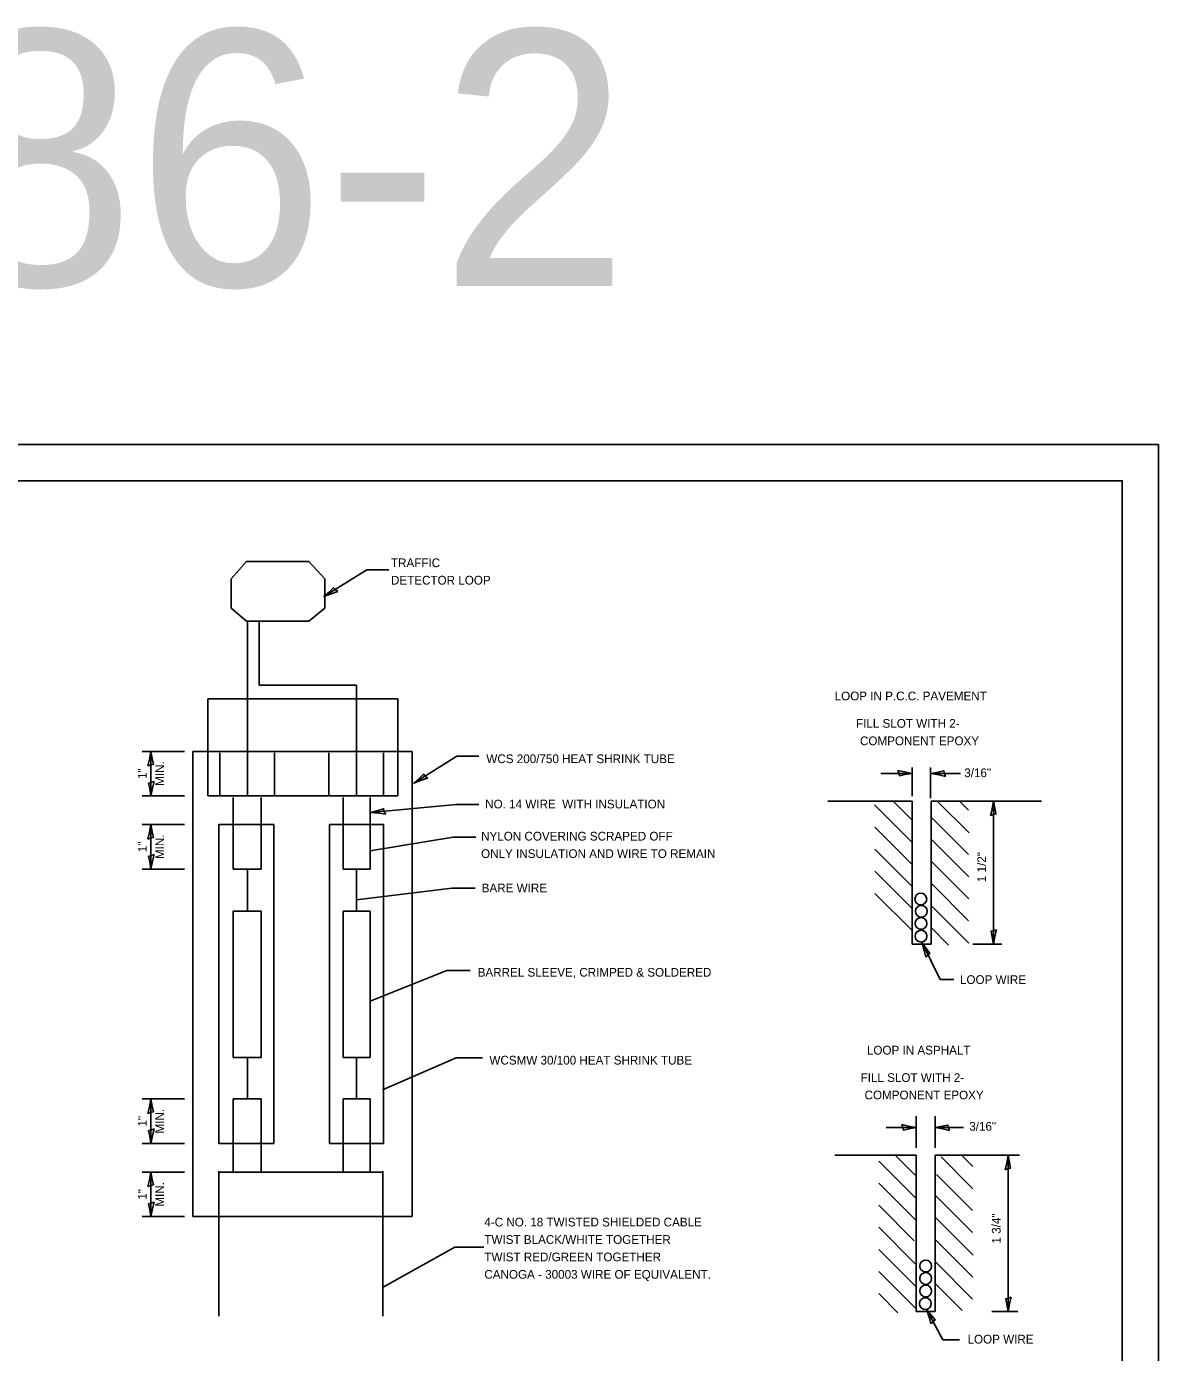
# Model space of a CAD drawing. Extents: x 1896653 to 1901611, y 1616003 to 1617391.
# Drawn here: x 1899274 to 1900053, y 1616478 to 1617391 of the extents above; entities that cross this region are included whole.
import ezdxf

# ---------------------------------------------------------------- set-up
doc = ezdxf.new("R2010")
doc.units = 0
for name, color, linetype in [('Level 22', 7, 'Continuous'), ('Level 24', 7, 'Continuous'), ('Level 40', 7, 'Continuous'), ('Level 63', 7, 'Continuous'), ('ROW_PR_Notes', 7, 'Continuous'), ('Sheets_50 Reference Boundary', 7, 'Continuous'), ('Sheets_General Details', 7, 'Continuous'), ('Sheets_Printer Plotting Border', 7, 'Continuous'), ('Signals_PR_Detector Loop', 7, 'Continuous')]:
    doc.layers.add(name, color=color, linetype=linetype)

msp = doc.modelspace()

# ---------------------------------------------------------------- linework, layer by layer
at = {"layer": 'Level 22'}
for p, q in [((1899478.73, 1616998.39), (1899508.33, 1617016.95)), ((1899508.33, 1617016.95), (1899523.39, 1617016.95)), ((1899382.65, 1616891.85), (1899353.58, 1616891.85)), ((1899359.58, 1616861.18), (1899359.58, 1616891.85)), ((1899540.69, 1616869.89), (1899570.29, 1616888.45)), ((1899570.29, 1616888.45), (1899585.34, 1616888.45)), ((1899382.65, 1616861.18), (1899353.58, 1616861.18)), ((1899511.09, 1616849.82), (1899569.79, 1616855.34)), ((1899569.79, 1616855.34), (1899585.34, 1616855.34)), ((1899382.65, 1616841.46), (1899353.58, 1616841.46)), ((1899359.58, 1616810.79), (1899359.58, 1616841.46)), ((1899510.59, 1616823.23), (1899567.78, 1616832.77)), ((1899567.78, 1616832.77), (1899583.33, 1616832.77)), ((1899382.65, 1616810.79), (1899353.58, 1616810.79)), ((1899501.05, 1616789.62), (1899566.77, 1616797.65)), ((1899566.77, 1616797.65), (1899582.83, 1616797.65)), ((1899510.59, 1616719.88), (1899563.26, 1616740.96)), ((1899563.26, 1616740.96), (1899579.32, 1616740.96)), ((1899519.11, 1616658.68), (1899569.79, 1616680.75)), ((1899569.79, 1616680.75), (1899587.85, 1616680.75)), ((1899382.65, 1616652.49), (1899353.58, 1616652.49)), ((1899359.58, 1616621.82), (1899359.58, 1616652.49)), ((1899382.65, 1616621.82), (1899353.58, 1616621.82)), ((1899382.65, 1616602.1), (1899353.58, 1616602.1)), ((1899359.58, 1616571.43), (1899359.58, 1616602.1)), ((1899382.65, 1616571.43), (1899353.58, 1616571.43)), ((1899519.11, 1616522.72), (1899568.78, 1616550.31)), ((1899568.78, 1616550.31), (1899588.85, 1616550.31))]:
    msp.add_line(p, q, dxfattribs=at)
for points in [[(1899488.32, 1617001.93), (1899486.61, 1617003.12), (1899485.36, 1617004.52), (1899482.51, 1617001.78), (1899478.73, 1616998.39), (1899483.77, 1617000.4)], [(1899357.48, 1616881.85), (1899359.41, 1616882.67), (1899361.25, 1616882.98), (1899360.44, 1616886.85), (1899359.58, 1616891.85), (1899358.61, 1616886.52)], [(1899361.67, 1616871.17), (1899359.75, 1616870.36), (1899357.9, 1616870.05), (1899358.71, 1616866.18), (1899359.58, 1616861.18), (1899360.55, 1616866.51)], [(1899550.27, 1616873.43), (1899548.56, 1616874.63), (1899547.31, 1616876.02), (1899544.46, 1616873.28), (1899540.69, 1616869.89), (1899545.72, 1616871.9)], [(1899521.24, 1616848.68), (1899520.25, 1616850.51), (1899519.76, 1616852.32), (1899515.98, 1616851.15), (1899511.09, 1616849.82), (1899516.49, 1616849.36)], [(1899357.48, 1616831.46), (1899359.41, 1616832.27), (1899361.25, 1616832.59), (1899360.44, 1616836.46), (1899359.58, 1616841.46), (1899358.61, 1616836.12)], [(1899361.67, 1616820.79), (1899359.75, 1616819.97), (1899357.9, 1616819.66), (1899358.71, 1616815.79), (1899359.58, 1616810.79), (1899360.55, 1616816.12)], [(1899357.48, 1616642.49), (1899359.41, 1616643.3), (1899361.25, 1616643.62), (1899360.44, 1616647.49), (1899359.58, 1616652.49), (1899358.61, 1616647.15)], [(1899361.67, 1616631.81), (1899359.75, 1616631), (1899357.9, 1616630.69), (1899358.71, 1616626.82), (1899359.58, 1616621.82), (1899360.55, 1616627.15)], [(1899357.48, 1616592.1), (1899359.41, 1616592.91), (1899361.25, 1616593.23), (1899360.44, 1616597.1), (1899359.58, 1616602.1), (1899358.61, 1616596.76)], [(1899361.67, 1616581.43), (1899359.75, 1616580.61), (1899357.9, 1616580.3), (1899358.71, 1616576.43), (1899359.58, 1616571.43), (1899360.55, 1616576.76)]]:
    msp.add_lwpolyline(points, close=True, dxfattribs=at)
at = {"layer": 'Level 24'}
for p, q in [((1899426.1, 1616861.18), (1899426.1, 1616981.47)), ((1899434.11, 1616937.48), (1899434.11, 1616981.47)), ((1899434.11, 1616937.48), (1899501.14, 1616937.48)), ((1899501.14, 1616861.18), (1899501.14, 1616937.48)), ((1899398.71, 1616891.85), (1899398.71, 1616928)), ((1899398.71, 1616928), (1899529.62, 1616928)), ((1899529.62, 1616891.85), (1899529.62, 1616928)), ((1899388.31, 1616891.85), (1899388.31, 1616571.43)), ((1899388.31, 1616891.85), (1899539.48, 1616891.85)), ((1899398.71, 1616861.18), (1899398.71, 1616891.85)), ((1899406.93, 1616861.72), (1899406.93, 1616890.75)), ((1899444.72, 1616861.72), (1899444.72, 1616890.75)), ((1899481.97, 1616861.72), (1899481.97, 1616890.75)), ((1899519.76, 1616861.72), (1899519.76, 1616890.75)), ((1899529.62, 1616861.18), (1899529.62, 1616891.85)), ((1899539.48, 1616891.85), (1899539.48, 1616571.43)), ((1899398.71, 1616861.18), (1899529.62, 1616861.18)), ((1899416.24, 1616810.79), (1899416.24, 1616860.08)), ((1899435.41, 1616810.79), (1899435.41, 1616860.08)), ((1899491.83, 1616810.79), (1899491.83, 1616860.08)), ((1899510.45, 1616810.79), (1899510.45, 1616860.08)), ((1899406.38, 1616841.46), (1899406.38, 1616621.82)), ((1899406.38, 1616841.46), (1899444.18, 1616841.46)), ((1899444.18, 1616841.46), (1899444.18, 1616621.82)), ((1899482.52, 1616841.46), (1899519.76, 1616841.46)), ((1899482.52, 1616841.46), (1899482.52, 1616621.82)), ((1899519.76, 1616841.46), (1899519.76, 1616621.82)), ((1899416.24, 1616810.79), (1899435.41, 1616810.79)), ((1899426.1, 1616781.76), (1899426.1, 1616810.79)), ((1899491.83, 1616810.79), (1899510.45, 1616810.79)), ((1899501.14, 1616781.76), (1899501.14, 1616810.79)), ((1899416.24, 1616680.97), (1899416.24, 1616781.76)), ((1899416.24, 1616781.76), (1899435.41, 1616781.76)), ((1899435.41, 1616680.97), (1899435.41, 1616781.76)), ((1899491.83, 1616680.97), (1899491.83, 1616781.76)), ((1899491.83, 1616781.76), (1899510.45, 1616781.76)), ((1899510.45, 1616680.97), (1899510.45, 1616781.76)), ((1899416.24, 1616680.97), (1899435.41, 1616680.97)), ((1899426.1, 1616652.49), (1899426.1, 1616680.97)), ((1899491.83, 1616680.97), (1899510.45, 1616680.97)), ((1899501.14, 1616652.49), (1899501.14, 1616680.97)), ((1899416.24, 1616602.65), (1899416.24, 1616652.49)), ((1899416.24, 1616652.49), (1899435.41, 1616652.49)), ((1899435.41, 1616602.65), (1899435.41, 1616652.49)), ((1899491.83, 1616602.65), (1899491.83, 1616652.49)), ((1899491.83, 1616652.49), (1899510.45, 1616652.49)), ((1899510.45, 1616602.65), (1899510.45, 1616652.49)), ((1899406.38, 1616621.82), (1899444.18, 1616621.82)), ((1899482.52, 1616621.82), (1899519.76, 1616621.82)), ((1899406.38, 1616602.65), (1899406.38, 1616571.43)), ((1899406.38, 1616602.1), (1899519.21, 1616602.1)), ((1899519.21, 1616602.65), (1899519.21, 1616571.43)), ((1899388.31, 1616571.43), (1899539.48, 1616571.43)), ((1899406.38, 1616571.43), (1899406.38, 1616502.96)), ((1899519.21, 1616571.43), (1899519.21, 1616502.96))]:
    msp.add_line(p, q, dxfattribs=at)
at = {"layer": 'Level 40'}
for centre in [(1899889.76, 1616790.11), (1899889.95, 1616773.34), (1899890.14, 1616781.72), (1899889.95, 1616764.57), (1899893.15, 1616537.38), (1899893.15, 1616528.86), (1899893.15, 1616520.2), (1899892.89, 1616511.54)]:
    msp.add_circle(centre, 4.06, dxfattribs=at)
at = {"layer": 'Level 63'}
for p, q in [((1899883.87, 1616860.87), (1899883.87, 1616880.67)), ((1899896.41, 1616860.87), (1899896.41, 1616880.83)), ((1899896.41, 1616859.72), (1899896.41, 1616880.83)), ((1899862.32, 1616876.66), (1899883.87, 1616876.66)), ((1899862.32, 1616876.66), (1899883.87, 1616876.66)), ((1899896.79, 1616876.66), (1899917.13, 1616876.66)), ((1899896.79, 1616876.66), (1899917.13, 1616876.66)), ((1899939.85, 1616759.04), (1899939.85, 1616857.61)), ((1899925.68, 1616759.04), (1899945.62, 1616759.04)), ((1899886.67, 1616618.81), (1899886.67, 1616640.61)), ((1899899.59, 1616618.81), (1899899.59, 1616640.61)), ((1899866, 1616632.75), (1899886.67, 1616632.75)), ((1899899.59, 1616632.75), (1899919.26, 1616632.75)), ((1899949.95, 1616506.06), (1899949.95, 1616613.7)), ((1899938.6, 1616506.06), (1899956.51, 1616506.06))]:
    msp.add_line(p, q, dxfattribs=at)
for points in [[(1899873.87, 1616878.76), (1899874.68, 1616876.83), (1899875, 1616874.99), (1899878.87, 1616875.8), (1899883.87, 1616876.66), (1899878.53, 1616877.63)], [(1899906.78, 1616874.57), (1899905.97, 1616876.49), (1899905.66, 1616878.34), (1899901.79, 1616877.53), (1899896.79, 1616876.66), (1899902.12, 1616875.69)], [(1899937.75, 1616847.61), (1899939.68, 1616848.42), (1899941.52, 1616848.74), (1899940.71, 1616852.61), (1899939.85, 1616857.61), (1899938.88, 1616852.27)], [(1899941.94, 1616769.04), (1899940.02, 1616768.22), (1899938.17, 1616767.91), (1899938.98, 1616764.04), (1899939.85, 1616759.04), (1899940.82, 1616764.37)], [(1899893.16, 1616750.07), (1899894.53, 1616751.65), (1899896.04, 1616752.74), (1899893.61, 1616755.86), (1899890.63, 1616759.97), (1899892.11, 1616754.75)], [(1899876.67, 1616634.85), (1899877.49, 1616632.92), (1899877.8, 1616631.08), (1899881.67, 1616631.89), (1899886.67, 1616632.75), (1899881.34, 1616633.72)], [(1899909.59, 1616630.66), (1899908.77, 1616632.58), (1899908.46, 1616634.43), (1899904.59, 1616633.62), (1899899.59, 1616632.75), (1899904.92, 1616631.78)], [(1899947.86, 1616603.7), (1899949.78, 1616604.51), (1899951.62, 1616604.83), (1899950.82, 1616608.7), (1899949.95, 1616613.7), (1899948.98, 1616608.36)], [(1899952.04, 1616516.05), (1899950.12, 1616515.24), (1899948.28, 1616514.93), (1899949.08, 1616511.06), (1899949.95, 1616506.06), (1899950.92, 1616511.39)], [(1899896.76, 1616497.49), (1899898.08, 1616499.12), (1899899.55, 1616500.26), (1899897.02, 1616503.3), (1899893.91, 1616507.3), (1899895.56, 1616502.14)]]:
    msp.add_lwpolyline(points, close=True, dxfattribs=at)
at = {"layer": 'ROW_PR_Notes'}
for p, q in [((1899825.74, 1616857.61), (1899883.87, 1616857.61)), ((1899857.94, 1616855.09), (1899883.42, 1616829.61)), ((1899870.36, 1616857.89), (1899883.5, 1616844.75)), ((1899883.87, 1616759.04), (1899883.87, 1616857.61)), ((1899896.79, 1616759.04), (1899896.79, 1616857.61)), ((1899896.79, 1616857.61), (1899972.9, 1616857.61)), ((1899901.09, 1616857.61), (1899923.07, 1616835.63)), ((1899916.18, 1616857.74), (1899922.67, 1616851.25)), ((1899896.92, 1616846.55), (1899922.66, 1616820.81)), ((1899858.18, 1616839.62), (1899883.43, 1616814.38)), ((1899858.02, 1616824.57), (1899883.44, 1616799.14)), ((1899896.75, 1616831.51), (1899922.9, 1616805.35)), ((1899896.86, 1616816.18), (1899922.74, 1616790.29)), ((1899858.02, 1616809.35), (1899883.55, 1616783.82)), ((1899897.06, 1616800.75), (1899922.66, 1616775.15)), ((1899858.1, 1616794.04), (1899883.47, 1616768.68)), ((1899896.88, 1616785.71), (1899922.9, 1616759.69)), ((1899897.08, 1616770.28), (1899908.89, 1616758.47)), ((1899883.87, 1616759.04), (1899896.79, 1616759.04)), ((1899890.63, 1616759.97), (1899903.07, 1616734.63)), ((1899903.07, 1616734.63), (1899912.47, 1616734.63)), ((1899830.59, 1616613.7), (1899886.67, 1616613.7)), ((1899872.14, 1616613.66), (1899885.83, 1616599.97)), ((1899886.67, 1616613.7), (1899886.67, 1616506.06)), ((1899899.59, 1616613.7), (1899957.71, 1616613.7)), ((1899899.59, 1616613.7), (1899899.59, 1616506.06)), ((1899917.8, 1616613.66), (1899925.55, 1616605.92)), ((1899860.95, 1616609.63), (1899885.95, 1616584.62)), ((1899903.7, 1616612.54), (1899925.61, 1616590.63)), ((1899900.65, 1616600.37), (1899925.45, 1616575.57)), ((1899860.86, 1616594.49), (1899886.21, 1616569.13)), ((1899899.86, 1616585.93), (1899925.36, 1616560.43)), ((1899860.92, 1616579.21), (1899885.29, 1616554.84)), ((1899899.6, 1616570.97), (1899925.79, 1616544.78)), ((1899860.79, 1616564.11), (1899885.95, 1616538.96)), ((1899899.66, 1616555.69), (1899925.55, 1616529.8)), ((1899860.78, 1616548.9), (1899886.4, 1616523.28)), ((1899899.59, 1616540.54), (1899925.47, 1616514.66)), ((1899860.81, 1616533.65), (1899885.87, 1616508.59)), ((1899899.78, 1616525.12), (1899918.21, 1616506.69)), ((1899860.83, 1616518.4), (1899873.96, 1616505.28)), ((1899886.67, 1616506.06), (1899899.59, 1616506.06)), ((1899893.91, 1616507.3), (1899904.96, 1616486.57)), ((1899904.96, 1616486.57), (1899916.49, 1616486.57))]:
    msp.add_line(p, q, dxfattribs=at)
at = {"layer": 'Sheets_50 Reference Boundary'}
msp.add_lwpolyline([(1898453.45, 1617078.18), (1900028.45, 1617078.18), (1900028.45, 1616078.19), (1898453.45, 1616078.19)], close=True, dxfattribs=at)
at = {"layer": 'Sheets_General Details'}
for p, q in [((1900053.45, 1617103.19), (1898353.45, 1617103.19)), ((1900053.45, 1616003.19), (1900053.45, 1617103.19))]:
    msp.add_line(p, q, dxfattribs=at)
msp.add_lwpolyline([(1898453.45, 1617078.19), (1900028.45, 1617078.19), (1900028.45, 1616028.19), (1898453.45, 1616028.19)], close=True, dxfattribs=at)
at = {"layer": 'Sheets_Printer Plotting Border'}
msp.add_lwpolyline([(1898353.45, 1616003.19), (1900053.45, 1616003.19), (1900053.45, 1617103.19), (1898353.45, 1617103.19)], close=True, dxfattribs=at)
at = {"layer": 'Signals_PR_Detector Loop'}
for p, q in [((1899414.7, 1617010.74), (1899425.46, 1617022.51)), ((1899425.46, 1617022.51), (1899468.18, 1617022.51)), ((1899468.18, 1617022.51), (1899479.28, 1617010.74)), ((1899414.7, 1616990.56), (1899414.7, 1617010.74)), ((1899479.28, 1616990.56), (1899479.28, 1617010.74)), ((1899425.46, 1616981.47), (1899414.7, 1616990.56)), ((1899479.28, 1616990.56), (1899468.18, 1616981.47)), ((1899425.46, 1616981.47), (1899468.18, 1616981.47))]:
    msp.add_line(p, q, dxfattribs=at)

# ---------------------------------------------------------------- texts
at = {"layer": 'Level 22'}
for s, p in [('TRAFFIC', (1899524.86, 1617018.7)), ('DETECTOR LOOP', (1899524.86, 1617006.7)), ('WCS 200/750 HEAT SHRINK TUBE', (1899590.55, 1616883.74)), ('NO. 14 WIRE  WITH INSULATION', (1899589.74, 1616852.56)), ('NYLON COVERING SCRAPED OFF', (1899586.92, 1616830.42)), ('ONLY INSULATION AND WIRE TO REMAIN', (1899586.92, 1616818.42)), ('BARE WIRE', (1899587.33, 1616794.78)), ('BARREL SLEEVE, CRIMPED & SOLDERED', (1899584.57, 1616736.69)), ('WCSMW 30/100 HEAT SHRINK TUBE', (1899592.67, 1616676.16)), ('4-C NO. 18 TWISTED SHIELDED CABLE', (1899589.16, 1616564.67)), ('TWIST BLACK/WHITE TOGETHER', (1899589.16, 1616552.67)), ('TWIST RED/GREEN TOGETHER', (1899589.16, 1616540.67)), ('CANOGA - 30003 WIRE OF EQUIVALENT.', (1899589.16, 1616528.67))]:
    msp.add_text(s, height=6, dxfattribs=at).set_placement(p)
for s, p in [('1"', (1899356.58, 1616872.8)), ('MIN.', (1899368.58, 1616868.06)), ('MIN.', (1899368.58, 1616817.67)), ('1"', (1899356.58, 1616822.41)), ('1"', (1899356.58, 1616633.44)), ('MIN.', (1899368.58, 1616628.7)), ('1"', (1899356.58, 1616583.05)), ('MIN.', (1899368.58, 1616578.31))]:
    msp.add_text(s, height=6, rotation=90, dxfattribs=at).set_placement(p)
at = {"layer": 'Level 63'}
for p in [(1899919.7, 1616874.09), (1899923.13, 1616630.59)]:
    msp.add_text('3/16"', height=6, dxfattribs=at).set_placement(p)
for s, p in [('1 1/2"', (1899934.67, 1616801.77)), ('1 3/4"', (1899944.74, 1616552.9))]:
    msp.add_text(s, height=6, rotation=90, dxfattribs=at).set_placement(p)
at = {"layer": 'ROW_PR_Notes'}
for s, p in [('LOOP IN P.C.C. PAVEMENT', (1899830.42, 1616926.98)), ('FILL SLOT WITH 2-', (1899845.12, 1616908.1)), ('COMPONENT EPOXY', (1899847.86, 1616896.1)), ('LOOP WIRE', (1899916.75, 1616731.66)), ('LOOP IN ASPHALT', (1899852.64, 1616683.07)), ('FILL SLOT WITH 2-', (1899848.3, 1616664.19)), ('COMPONENT EPOXY', (1899851.04, 1616652.19)), ('LOOP WIRE', (1899921.95, 1616484.03))]:
    msp.add_text(s, height=6, dxfattribs=at).set_placement(p)
at = {"layer": 'Sheets_General Details'}
msp.add_text('886-2', height=175.998, dxfattribs=at).set_placement((1899087.16, 1617212.39))

doc.saveas('drawing.dxf')
